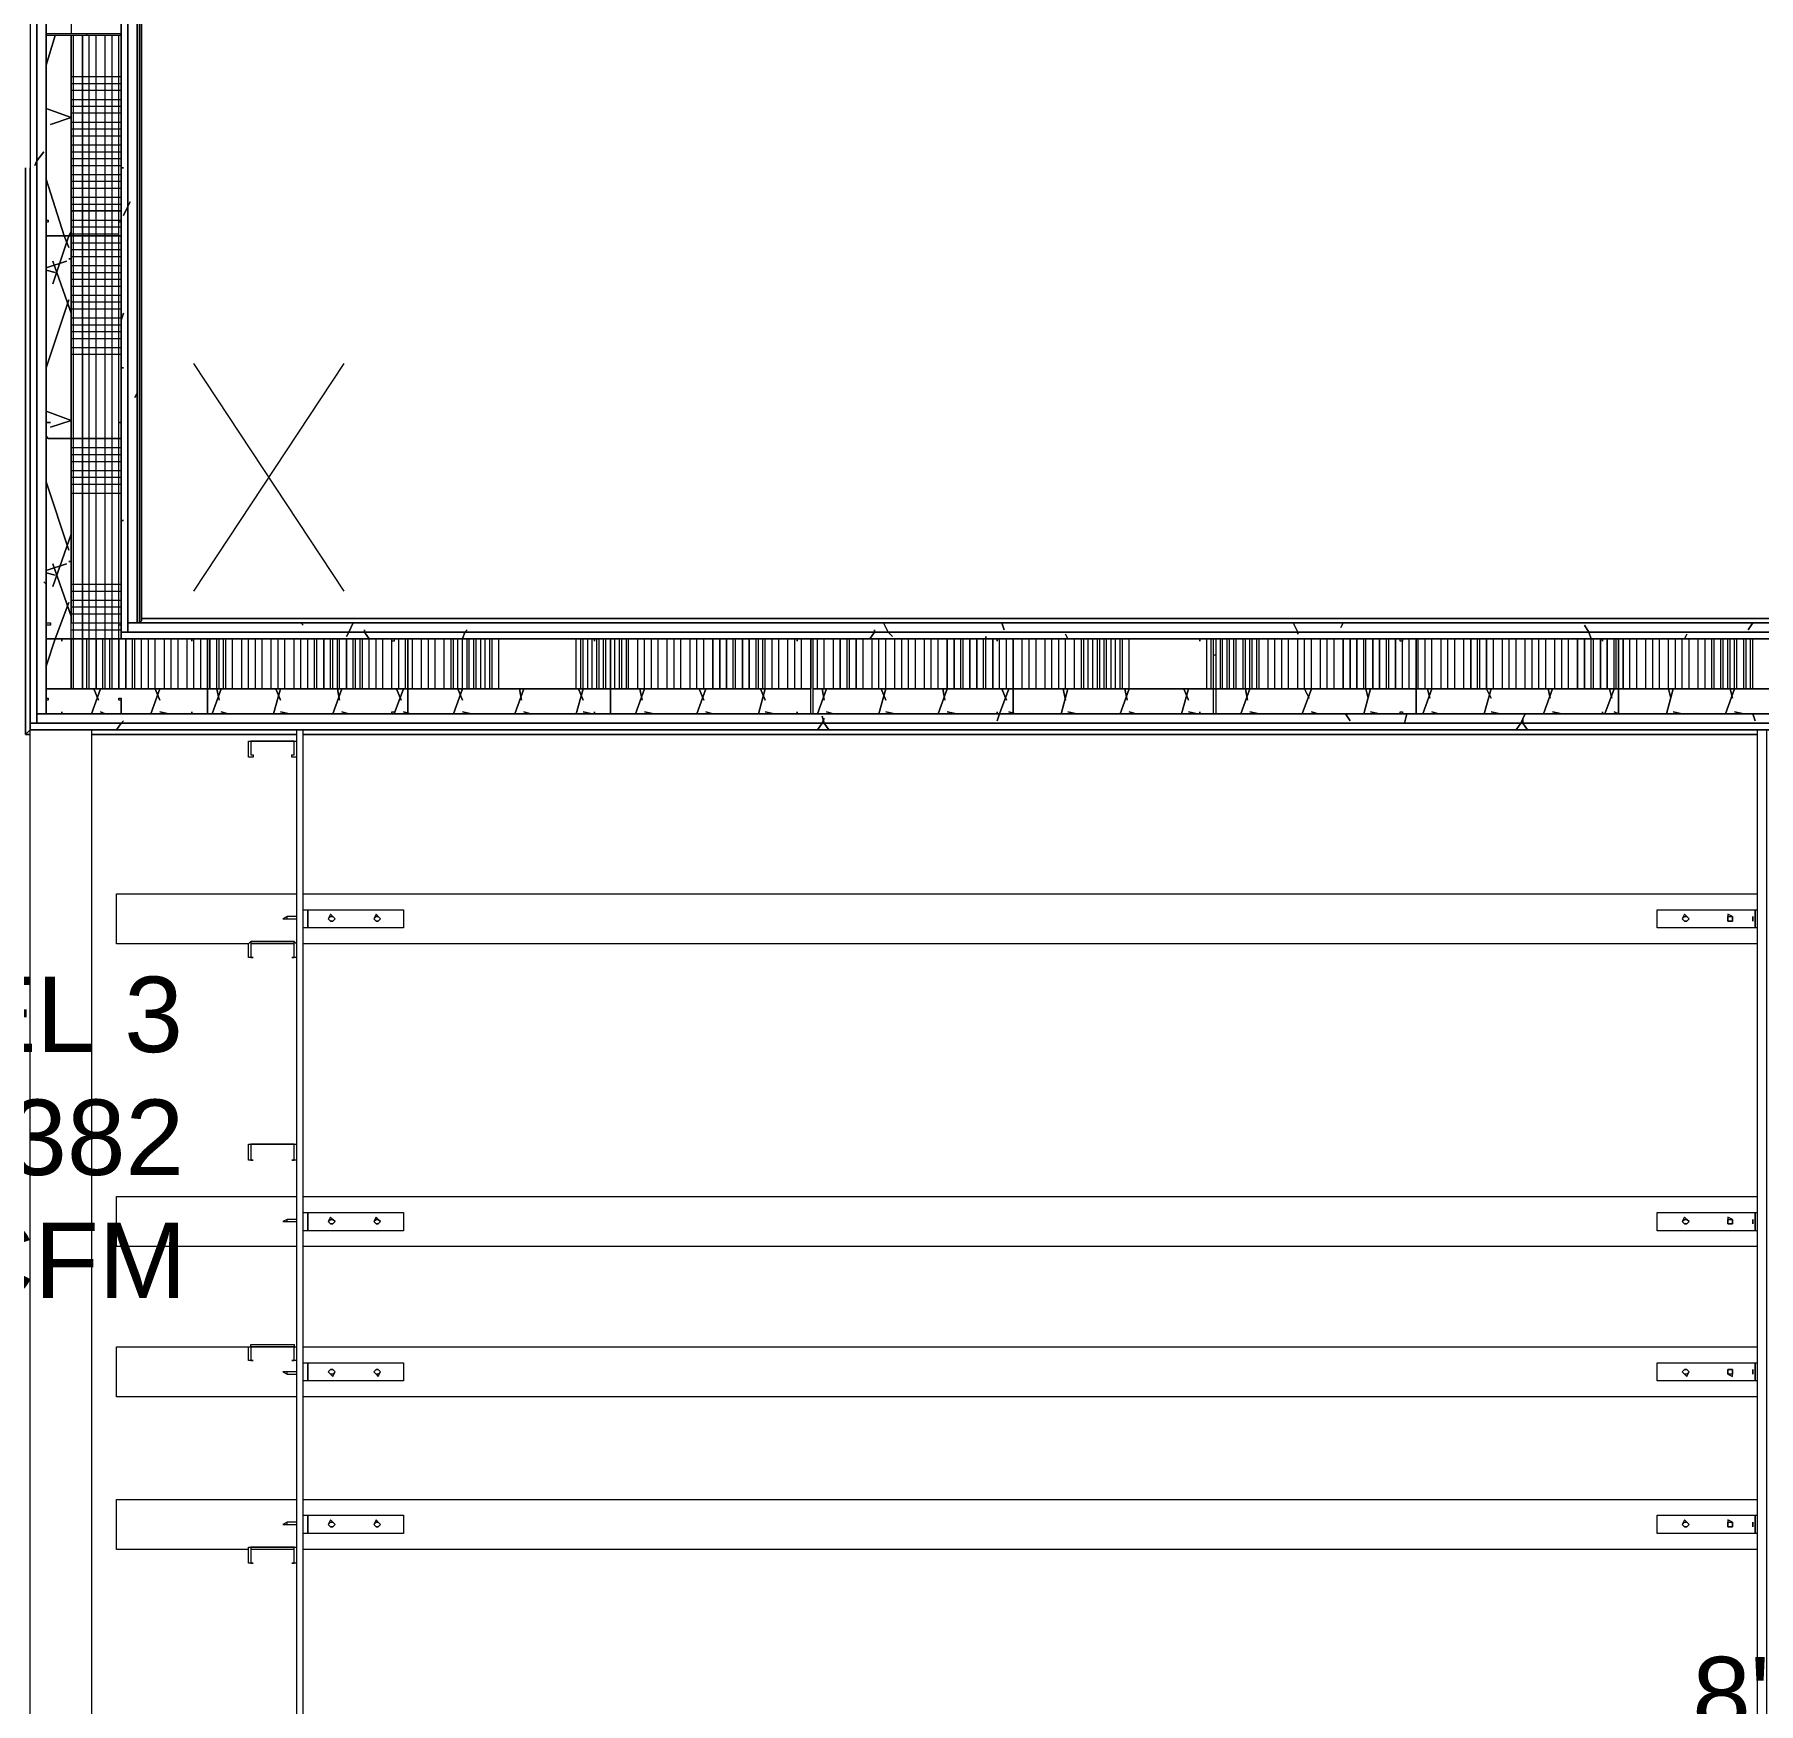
# Model space of a CAD drawing. Header units: metres. Extents: x -2 to 237, y -8 to 52.
# Drawn here: x 42.049 to 45.52, y 14.459 to 17.818 of the extents above; entities that cross this region are included whole.
import ezdxf

# ---------------------------------------------------------------- set-up
doc = ezdxf.new("R2010")
doc.units = ezdxf.units.M
doc.layers.add('PDF_Geometry', color=7, linetype='Continuous', lineweight=0, true_color=0xaaaaaa)
doc.layers.add('PDF_Text', color=7, linetype='Continuous', lineweight=0)
doc.styles.add('PDF Helvetica', font='')
doc.styles.get('PDF Helvetica').set_extended_font_data('Helvetica')

msp = doc.modelspace()

# ---------------------------------------------------------------- linework, layer by layer
at = {"layer": 'PDF_Geometry', "lineweight": 0}
for points in [[(42.0404, 16.6335), (42.0404, 16.4182), (45.8523, 16.4182), (46.0676, 16.4182), (46.0676, 20.8303), (46.0676, 21.0457), (42.0404, 21.0457), (42.0404, 20.8303)], [(42.0404, 21.0273), (42.0404, 16.432), (42.0542, 16.432), (42.0542, 21.0273)], [(42.0542, 16.6335), (42.0542, 16.4503), (42.0542, 16.432), (45.8523, 16.432), (46.0356, 16.432), (46.0539, 16.432), (46.0539, 20.8303), (46.0539, 21.0136), (46.0539, 21.0273), (42.0542, 21.0273), (42.0542, 21.0136), (42.0542, 20.8303)], [(42.0542, 21.0136), (42.0542, 16.4503), (42.0724, 16.4503), (42.0724, 21.0136)], [(42.2236, 20.844), (42.2236, 16.6152), (42.2374, 16.6152), (42.2374, 20.844)], [(42.2374, 16.6335), (42.2374, 16.6152), (45.8523, 16.6152), (45.8706, 16.6152), (45.8706, 20.8303), (45.8706, 20.844), (42.2374, 20.844), (42.2374, 20.8303)], [(42.2557, 16.6335), (42.2557, 20.8303), (42.2374, 20.8303), (42.2374, 16.6335)], [(45.8477, 20.8258), (42.2603, 20.8258), (42.2603, 16.6335), (42.2603, 20.8258), (45.8477, 20.8258), (45.8523, 20.8258), (45.8523, 20.8303), (42.2557, 20.8303), (42.2557, 16.6335), (42.2557, 20.8303), (42.2557, 20.8258), (42.2603, 20.8258), (42.2648, 20.8212), (45.8431, 20.8212), (45.8431, 20.6792), (45.8477, 20.6792), (45.8477, 20.8258), (45.8523, 20.8258), (45.8523, 20.8303), (45.8523, 20.6792), (45.8523, 20.8303), (45.8523, 20.6792), (45.8523, 20.8303), (45.8523, 20.8258)], [(42.2557, 20.8303), (45.8523, 20.8303), (45.8523, 16.6335), (42.2557, 16.6335)], [(42.2648, 20.8212), (42.2648, 16.6427)], [(42.2236, 17.8202), (42.2236, 17.8156), (42.0724, 17.8156), (42.0724, 17.8202), (42.0724, 17.8477), (42.077, 17.8477), (42.0724, 17.8477), (42.0724, 17.8202), (42.2236, 17.8202), (42.2236, 17.8477)], [(42.1458, 17.8156), (42.1458, 17.4124), (42.1458, 17.0046), (42.1458, 16.6015), (42.1458, 17.0046), (42.1458, 17.4124)], [(42.2236, 17.4628), (42.1228, 17.4628)], [(42.2236, 17.4124), (42.0724, 17.4124), (42.0724, 17.4445), (42.077, 17.4445), (42.077, 17.4399), (42.0724, 17.4399), (42.0724, 17.4124), (42.2236, 17.4124), (42.2236, 17.4399), (42.219, 17.4399), (42.219, 17.4445), (42.2236, 17.4445)], [(42.2236, 17.0092), (42.2236, 17.0046), (42.077, 17.0046), (42.0724, 17.0046), (42.0724, 17.0092), (42.0724, 17.0367), (42.0816, 17.0367), (42.0724, 17.0367), (42.0724, 17.0092), (42.077, 17.0046), (42.2236, 17.0046), (42.2236, 17.0092), (42.2236, 17.0367)], [(42.219, 17.0367), (42.2236, 17.0367)], [(42.2236, 16.6015), (42.077, 16.6015), (42.0724, 16.6015), (42.0724, 16.6335), (42.0816, 16.6335), (42.0816, 16.629), (42.0724, 16.629), (42.0724, 16.6015), (42.077, 16.6015), (42.2236, 16.6015), (42.2236, 16.629), (42.219, 16.629), (42.219, 16.6335), (42.2236, 16.6335)], [(45.8523, 16.6335), (42.2374, 16.6335), (42.2374, 16.6152), (45.8523, 16.6152)], [(42.0724, 16.4503), (42.0724, 16.6015), (42.1045, 16.6015), (42.1045, 16.5969), (42.1045, 16.6015), (42.0724, 16.6015), (42.0724, 16.4503), (42.1045, 16.4503)], [(42.1458, 16.6015), (42.1458, 16.5007)], [(42.2236, 16.6015), (45.8706, 16.6015), (45.8706, 16.6152), (42.2236, 16.6152)], [(42.2328, 16.6015), (42.2328, 16.5007)], [(42.3657, 16.5969), (42.3657, 16.6015)], [(42.3931, 16.6015), (42.3977, 16.6015), (42.3977, 16.4503), (42.3931, 16.4503), (42.3657, 16.4503), (42.3657, 16.4548), (42.3657, 16.4503), (42.3931, 16.4503), (42.3977, 16.4503), (42.3977, 16.6015), (42.3931, 16.6015), (42.3657, 16.6015)], [(42.4023, 16.6015), (42.4023, 16.5007)], [(42.6314, 16.6015), (42.6314, 16.5007)], [(42.6772, 16.6015), (42.6772, 16.5007)], [(42.8009, 16.6015), (42.8009, 16.4503), (42.7688, 16.4503), (42.7688, 16.4548), (42.7734, 16.4548), (42.7734, 16.4503), (42.8009, 16.4503), (42.8009, 16.6015), (42.7734, 16.6015), (42.7734, 16.5969), (42.7688, 16.5969), (42.7688, 16.6015)], [(43.1766, 16.5969), (43.1766, 16.6015)], [(43.2087, 16.6015), (43.2087, 16.4503), (43.1766, 16.4503), (43.1766, 16.4548), (43.1766, 16.4503), (43.2087, 16.4503), (43.2087, 16.6015), (43.1766, 16.6015)], [(43.4149, 16.6015), (43.4149, 16.5007)], [(43.4287, 16.6015), (43.4287, 16.5007)], [(43.4423, 16.6015), (43.4423, 16.5007)], [(43.4744, 16.6015), (43.4744, 16.5007)], [(43.4882, 16.6015), (43.4882, 16.5007)], [(43.5844, 16.5969), (43.5844, 16.6015)], [(43.6119, 16.6015), (43.6165, 16.6015), (43.6165, 16.4503), (43.6119, 16.4503), (43.5844, 16.4503), (43.5844, 16.4548), (43.5844, 16.4503), (43.6119, 16.4503), (43.6119, 16.6015), (43.5844, 16.6015)], [(43.6714, 16.6015), (43.6714, 16.5007)], [(43.7036, 16.6015), (43.7036, 16.5007)], [(43.8868, 16.6015), (43.8868, 16.5007)], [(43.9005, 16.6015), (43.9005, 16.5007)], [(43.9326, 16.6015), (43.9326, 16.5007)], [(43.9463, 16.6015), (43.9463, 16.5007)], [(43.9784, 16.6015), (43.9784, 16.5007)], [(43.9876, 16.5969), (43.9876, 16.6015)], [(44.0196, 16.6015), (44.0196, 16.4503), (43.9876, 16.4503), (43.9876, 16.4548), (43.9876, 16.4503), (44.0196, 16.4503), (44.0196, 16.6015), (43.9876, 16.6015)], [(44.3953, 16.5969), (44.3953, 16.6015)], [(44.4228, 16.6015), (44.4274, 16.6015), (44.4274, 16.4503), (44.4228, 16.4503), (44.3953, 16.4503), (44.3953, 16.4548), (44.3953, 16.4503), (44.4228, 16.4503), (44.4228, 16.6015), (44.3953, 16.6015)], [(44.684, 16.6015), (44.684, 16.5007)], [(44.6977, 16.6015), (44.6977, 16.5007)], [(44.7115, 16.6015), (44.7115, 16.5007)], [(44.7435, 16.6015), (44.7435, 16.5007)], [(44.7573, 16.6015), (44.7573, 16.5007)], [(44.7894, 16.6015), (44.7894, 16.5007)], [(44.8306, 16.6015), (44.8306, 16.4503), (44.7986, 16.4503), (44.7986, 16.4548), (44.8031, 16.4548), (44.8031, 16.4503), (44.8306, 16.4503), (44.8306, 16.6015), (44.8031, 16.6015), (44.8031, 16.5969), (44.7986, 16.5969), (44.7986, 16.6015)], [(44.9406, 16.6015), (44.9406, 16.5007)], [(44.9726, 16.6015), (44.9726, 16.5007)], [(45.1559, 16.6015), (45.1559, 16.5007)], [(45.1697, 16.6015), (45.1697, 16.5007)], [(45.2017, 16.6015), (45.2017, 16.5007)], [(45.2063, 16.5969), (45.2063, 16.6015)], [(45.2338, 16.6015), (45.2383, 16.6015), (45.2383, 16.4503), (45.2338, 16.4503), (45.2063, 16.4503), (45.2063, 16.4548), (45.2063, 16.4503), (45.2338, 16.4503), (45.2383, 16.4503), (45.2383, 16.6015), (45.2338, 16.6015), (45.2063, 16.6015)], [(45.2155, 16.6015), (45.2155, 16.5007)], [(45.2475, 16.6015), (45.2475, 16.5007)], [(42.2236, 16.4503), (42.0724, 16.4503), (42.0724, 16.4824), (42.077, 16.4824), (42.077, 16.4778), (42.0724, 16.4778), (42.0724, 16.4503), (42.2236, 16.4503), (42.2236, 16.4778), (42.219, 16.4778), (42.219, 16.4824), (42.2236, 16.4824)], [(42.1045, 16.4548), (42.1045, 16.4503)], [(42.0404, 16.4182), (46.0539, 16.4182), (46.0539, 16.432), (42.0404, 16.432)], [(42.0542, 16.432), (46.0356, 16.432), (46.0356, 16.4503), (42.0542, 16.4503)], [(42.4344, 16.4182), (42.219, 16.4182)], [(45.4583, 16.4182), (42.6543, 16.4182)], [(42.1641, 16.409), (42.5764, 16.409)], [(42.4802, 16.3953), (42.4848, 16.3953), (42.5718, 16.3953), (42.5764, 16.3953), (42.5764, 16.3632), (42.5673, 16.3632), (42.5673, 16.3678), (42.5718, 16.3678), (42.5718, 16.3953), (42.4848, 16.3953), (42.4848, 16.3678), (42.4893, 16.3678), (42.4893, 16.3632), (42.4802, 16.3632)], [(42.5902, 16.409), (45.5178, 16.409)], [(42.5902, 16.0196), (42.5902, 16.0563), (42.5994, 16.0563), (42.7918, 16.0563), (42.7918, 16.0196), (42.5994, 16.0196)], [(42.5994, 16.0196), (42.5994, 16.0563)], [(42.5994, 16.0379), (42.5994, 16.0425), (42.5994, 16.0471), (42.5994, 16.0425), (42.5994, 16.0379), (42.5994, 16.0334), (42.5994, 16.0379), (42.5994, 16.0425), (42.5994, 16.0379), (42.5994, 16.0334)], [(42.6543, 16.0379), (42.6497, 16.0425), (42.6451, 16.0471), (42.6406, 16.0379), (42.6451, 16.0334), (42.6497, 16.0334)], [(42.6406, 16.0379), (42.6451, 16.0425), (42.6497, 16.0425), (42.6543, 16.0379), (42.6497, 16.0334), (42.6451, 16.0334)], [(42.746, 16.0379), (42.7414, 16.0425), (42.7368, 16.0471), (42.7322, 16.0379), (42.7368, 16.0334), (42.7414, 16.0334)], [(42.7322, 16.0379), (42.7368, 16.0425), (42.7414, 16.0425), (42.746, 16.0379), (42.7414, 16.0334), (42.7368, 16.0334)], [(45.3804, 16.0379), (45.3758, 16.0425), (45.3712, 16.0471), (45.3666, 16.0379), (45.3712, 16.0334), (45.3758, 16.0334)], [(45.3666, 16.0379), (45.3712, 16.0425), (45.3758, 16.0425), (45.3804, 16.0379), (45.3758, 16.0334), (45.3712, 16.0334)], [(45.4674, 16.0379), (45.4674, 16.0425), (45.4583, 16.0471), (45.4583, 16.0379), (45.4583, 16.0334), (45.4674, 16.0334)], [(45.4583, 16.0379), (45.4583, 16.0425), (45.4674, 16.0425), (45.4674, 16.0379), (45.4674, 16.0334), (45.4583, 16.0334)], [(45.5087, 16.0379), (45.5087, 16.0425), (45.5087, 16.0379), (45.5087, 16.0334)], [(45.5132, 16.0196), (45.5132, 16.0563)], [(45.5132, 16.0379), (45.5132, 16.0425), (45.5132, 16.0471), (45.5132, 16.0425), (45.5132, 16.0379), (45.5132, 16.0334)], [(42.4802, 15.9875), (42.4848, 15.9921), (42.5718, 15.9921), (42.5764, 15.9875), (42.5764, 15.9601), (42.5673, 15.9601), (42.5718, 15.9601), (42.5718, 15.9875), (42.5718, 15.9921), (42.4848, 15.9921), (42.4848, 15.9875), (42.4848, 15.9601), (42.4893, 15.9601), (42.4802, 15.9601)], [(42.4802, 15.5843), (42.4848, 15.5843), (42.5718, 15.5843), (42.5764, 15.5843), (42.5764, 15.5523), (42.5673, 15.5523), (42.5718, 15.5523), (42.5718, 15.5843), (42.4848, 15.5843), (42.4848, 15.5523), (42.4893, 15.5523), (42.4802, 15.5523)], [(42.5902, 15.4103), (42.5902, 15.4469), (42.5994, 15.4469), (42.7918, 15.4469), (42.7918, 15.4103), (42.5994, 15.4103)], [(42.5994, 15.4103), (42.5994, 15.4469)], [(45.5132, 15.4103), (45.5132, 15.4469)], [(42.5994, 15.4286), (42.5994, 15.4332), (42.5994, 15.4378), (42.5994, 15.4332), (42.5994, 15.4286), (42.5994, 15.424), (42.5994, 15.4286), (42.5994, 15.4332), (42.5994, 15.4286), (42.5994, 15.424)], [(42.6543, 15.4286), (42.6497, 15.4332), (42.6451, 15.4378), (42.6406, 15.4286), (42.6451, 15.424), (42.6497, 15.424)], [(42.6406, 15.4286), (42.6451, 15.4332), (42.6497, 15.4332), (42.6543, 15.4286), (42.6497, 15.424), (42.6451, 15.424)], [(42.746, 15.4286), (42.7414, 15.4332), (42.7368, 15.4378), (42.7322, 15.4286), (42.7368, 15.424), (42.7414, 15.424)], [(42.7322, 15.4286), (42.7368, 15.4332), (42.7414, 15.4332), (42.746, 15.4286), (42.7414, 15.424), (42.7368, 15.424)], [(45.3804, 15.4286), (45.3758, 15.4332), (45.3712, 15.4378), (45.3666, 15.4286), (45.3712, 15.424), (45.3758, 15.424)], [(45.3666, 15.4286), (45.3712, 15.4332), (45.3758, 15.4332), (45.3804, 15.4286), (45.3758, 15.424), (45.3712, 15.424)], [(45.4674, 15.4286), (45.4674, 15.4332), (45.4583, 15.4378), (45.4583, 15.4286), (45.4583, 15.424), (45.4674, 15.424)], [(45.4583, 15.4286), (45.4583, 15.4332), (45.4674, 15.4332), (45.4674, 15.4286), (45.4674, 15.424), (45.4583, 15.424)], [(45.5087, 15.4286), (45.5087, 15.4332), (45.5087, 15.4286), (45.5087, 15.424)], [(45.5132, 15.4286), (45.5132, 15.4332), (45.5132, 15.4378), (45.5132, 15.4332), (45.5132, 15.4286), (45.5132, 15.424)], [(42.4802, 15.1766), (42.4848, 15.1766), (42.4848, 15.1812), (42.5718, 15.1812), (42.5718, 15.1766), (42.5764, 15.1766), (42.5764, 15.1491), (42.5673, 15.1491), (42.5718, 15.1491), (42.5718, 15.1766), (42.4848, 15.1766), (42.4848, 15.1491), (42.4893, 15.1491), (42.4802, 15.1491)], [(42.5902, 15.1079), (42.5902, 15.1445), (42.5994, 15.1445), (42.7918, 15.1445), (42.7918, 15.1079), (42.5994, 15.1079)], [(42.5994, 15.1079), (42.5994, 15.1445)], [(45.5132, 15.1079), (45.5132, 15.1445)], [(42.5994, 15.1262), (42.5994, 15.1308), (42.5994, 15.1262), (42.5994, 15.1216), (42.5994, 15.117), (42.5994, 15.1216), (42.5994, 15.1262), (42.5994, 15.1308), (42.5994, 15.1262), (42.5994, 15.1216)], [(42.6543, 15.1262), (42.6497, 15.1308), (42.6451, 15.1308), (42.6406, 15.1262), (42.6451, 15.1216), (42.6497, 15.117)], [(42.6406, 15.1262), (42.6451, 15.1308), (42.6497, 15.1308), (42.6543, 15.1262), (42.6497, 15.1216), (42.6451, 15.1216)], [(42.746, 15.1262), (42.7414, 15.1308), (42.7368, 15.1308), (42.7322, 15.1262), (42.7368, 15.1216), (42.7414, 15.117)], [(42.7322, 15.1262), (42.7368, 15.1308), (42.7414, 15.1308), (42.746, 15.1262), (42.7414, 15.1216), (42.7368, 15.1216)], [(45.3804, 15.1262), (45.3758, 15.1308), (45.3712, 15.1308), (45.3666, 15.1262), (45.3712, 15.1216), (45.3758, 15.117)], [(45.3666, 15.1262), (45.3712, 15.1308), (45.3758, 15.1308), (45.3804, 15.1262), (45.3758, 15.1216), (45.3712, 15.1216)], [(45.4674, 15.1262), (45.4674, 15.1308), (45.4583, 15.1308), (45.4583, 15.1262), (45.4583, 15.1216), (45.4674, 15.117)], [(45.4583, 15.1262), (45.4583, 15.1308), (45.4674, 15.1308), (45.4674, 15.1262), (45.4674, 15.1216), (45.4583, 15.1216)], [(45.5087, 15.1262), (45.5087, 15.1308), (45.5087, 15.1262), (45.5087, 15.1216)], [(45.5132, 15.1262), (45.5132, 15.1308), (45.5132, 15.1262), (45.5132, 15.1216), (45.5132, 15.117), (45.5132, 15.1216)], [(42.5902, 14.8009), (42.5902, 14.8376), (42.5994, 14.8376), (42.7918, 14.8376), (42.7918, 14.8009), (42.5994, 14.8009)], [(42.5994, 14.8009), (42.5994, 14.8376)], [(42.5994, 14.8192), (42.5994, 14.8238), (42.5994, 14.8284), (42.5994, 14.8238), (42.5994, 14.8192), (42.5994, 14.8146), (42.5994, 14.8192), (42.5994, 14.8238), (42.5994, 14.8192), (42.5994, 14.8146)], [(42.6543, 14.8192), (42.6497, 14.8238), (42.6451, 14.8284), (42.6406, 14.8192), (42.6451, 14.8146), (42.6497, 14.8146)], [(42.6406, 14.8192), (42.6451, 14.8238), (42.6497, 14.8238), (42.6543, 14.8192), (42.6497, 14.8146), (42.6451, 14.8146)], [(42.746, 14.8192), (42.7414, 14.8238), (42.7368, 14.8284), (42.7322, 14.8192), (42.7368, 14.8146), (42.7414, 14.8146)], [(42.7322, 14.8192), (42.7368, 14.8238), (42.7414, 14.8238), (42.746, 14.8192), (42.7414, 14.8146), (42.7368, 14.8146)], [(45.3804, 14.8192), (45.3758, 14.8238), (45.3712, 14.8284), (45.3666, 14.8192), (45.3712, 14.8146), (45.3758, 14.8146)], [(45.3666, 14.8192), (45.3712, 14.8238), (45.3758, 14.8238), (45.3804, 14.8192), (45.3758, 14.8146), (45.3712, 14.8146)], [(45.4674, 14.8192), (45.4674, 14.8238), (45.4583, 14.8284), (45.4583, 14.8192), (45.4583, 14.8146), (45.4674, 14.8146)], [(45.4583, 14.8192), (45.4583, 14.8238), (45.4674, 14.8238), (45.4674, 14.8192), (45.4674, 14.8146), (45.4583, 14.8146)], [(45.5087, 14.8192), (45.5087, 14.8238), (45.5087, 14.8192), (45.5087, 14.8146)], [(45.5132, 14.8009), (45.5132, 14.8376)], [(45.5132, 14.8192), (45.5132, 14.8238), (45.5132, 14.8284), (45.5132, 14.8238), (45.5132, 14.8192), (45.5132, 14.8146)], [(42.4802, 14.7734), (42.4848, 14.7734), (42.5718, 14.7734), (42.5764, 14.7734), (42.5764, 14.7414), (42.5673, 14.7414), (42.5718, 14.7414), (42.5718, 14.7734), (42.4848, 14.7734), (42.4848, 14.7414), (42.4893, 14.7414), (42.4802, 14.7414)]]:
    msp.add_lwpolyline(points, close=True, dxfattribs=at)
for points in [[(45.8523, 16.4503), (42.0724, 16.4503), (42.0724, 16.5007), (42.0724, 16.6335), (42.0724, 20.8303), (42.0724, 20.9632), (42.0724, 21.0136), (46.0356, 21.0136)], [(42.0724, 20.9632), (42.0724, 16.5007), (42.1228, 16.5007), (42.1228, 16.6015), (42.1228, 17.0046), (42.1228, 17.4124), (42.1228, 17.8156), (42.1228, 17.4124), (42.1228, 17.0046), (42.1228, 16.6335)], [(43.6119, 16.6015), (43.6119, 16.5007), (43.2087, 16.5007), (42.8009, 16.5007), (42.3977, 16.5007), (42.1228, 16.5007), (42.1228, 16.6015), (42.1228, 16.6335), (42.2236, 16.6335), (42.2236, 16.6152), (42.2236, 16.6015), (42.2236, 20.8624), (42.1228, 20.8624), (42.1228, 20.6792), (42.1228, 20.2531), (42.1228, 19.8453), (42.1228, 19.4421), (42.1228, 19.0344), (42.1228, 18.6312), (42.1228, 18.2234), (42.1228, 17.8202)], [(45.8844, 20.8624), (42.2236, 20.8624), (42.2236, 20.844), (42.2236, 20.8303), (42.2236, 16.6335)], [(45.8431, 20.8212), (42.2648, 20.8212), (42.2603, 20.8258), (42.2557, 20.8258), (42.2557, 20.8303), (45.8523, 20.8303), (42.2557, 20.8303), (42.2557, 16.6335), (42.2557, 20.8303), (42.2557, 16.6335), (42.2603, 16.6335), (42.2648, 16.6381), (42.2648, 16.6427), (42.2648, 20.8212), (45.8431, 20.8212)], [(42.2557, 20.8303), (42.2557, 16.6335), (42.2557, 20.8303)], [(45.8523, 16.6335), (42.2557, 16.6335), (42.2557, 20.8258), (45.8523, 20.8258)], [(45.8431, 16.6427), (42.2648, 16.6427), (42.2648, 16.6381), (42.2603, 16.6335), (42.2557, 16.6335), (42.2557, 20.8258), (45.8523, 20.8258)], [(45.8431, 20.8212), (42.2648, 20.8212), (42.2648, 16.6427), (42.2648, 16.6381), (42.2603, 16.6335), (42.2557, 16.6335), (45.8523, 16.6335)], [(45.8844, 17.669), (45.8844, 16.6015), (45.8706, 16.6015), (45.8523, 16.6015), (42.2236, 16.6015), (42.1228, 16.6015), (42.1228, 17.0046), (42.1228, 17.4124), (42.1228, 17.8156)], [(42.1274, 16.5007), (42.1274, 16.6015), (42.1274, 17.0046), (42.1274, 17.4124), (42.1274, 17.8156)], [(42.1595, 16.5007), (42.1595, 16.6015), (42.1595, 17.0046), (42.1595, 17.4124), (42.1595, 17.8156)], [(42.1732, 16.6015), (42.1732, 16.5007), (42.1732, 16.6015), (42.1732, 17.0046), (42.1732, 17.4124), (42.1732, 17.8156)], [(42.1916, 16.5007), (42.1916, 16.6015), (42.1916, 17.0046), (42.1916, 17.4124), (42.1916, 17.8156)], [(42.2053, 16.5007), (42.2053, 16.6015), (42.2053, 17.0046), (42.2053, 17.4124), (42.2053, 17.8156)], [(42.219, 16.6015), (42.219, 16.5007), (42.219, 16.6015), (42.219, 17.0046), (42.219, 17.4124), (42.219, 17.8156)], [(42.1228, 17.7331), (42.2236, 17.7331)], [(42.1228, 17.7194), (42.2236, 17.7194)], [(42.1228, 17.7057), (42.2236, 17.7057)], [(42.1228, 17.6873), (42.2236, 17.6873)], [(42.1228, 17.6736), (42.2236, 17.6736)], [(42.1228, 17.6599), (42.2236, 17.6599)], [(42.1228, 17.6415), (42.2236, 17.6415)], [(42.1228, 17.6278), (42.2236, 17.6278)], [(42.1228, 17.614), (42.2236, 17.614)], [(42.1228, 17.5957), (42.2236, 17.5957)], [(42.1228, 17.582), (42.2236, 17.582)], [(42.1228, 17.5682), (42.2236, 17.5682)], [(42.0404, 16.432), (42.0404, 16.6335), (42.0404, 16.432), (42.0404, 16.4182), (42.0312, 16.409), (42.0404, 16.409), (42.0312, 16.409), (42.0312, 17.5498), (42.0312, 16.409), (42.0404, 16.4182), (42.0404, 17.5498), (42.0404, 16.4182), (45.8523, 16.4182)], [(42.1228, 17.5544), (42.2236, 17.5544)], [(42.1228, 17.5361), (42.2236, 17.5361)], [(42.1228, 17.5224), (42.2236, 17.5224)], [(42.1228, 17.5086), (42.2236, 17.5086)], [(42.1228, 17.4903), (42.2236, 17.4903)], [(42.1228, 17.4766), (42.2236, 17.4766)], [(42.1228, 17.4445), (42.2236, 17.4445)], [(42.1228, 17.4308), (42.2236, 17.4308)], [(42.0724, 17.4124), (42.0724, 17.4124)], [(42.0724, 17.4124), (42.0724, 17.4124)], [(42.1228, 17.417), (42.219, 17.417)], [(42.1228, 17.3987), (42.2236, 17.3987)], [(42.2236, 17.4124), (42.2236, 17.4124)], [(42.2236, 17.4124), (42.2236, 17.4124)], [(42.1228, 17.385), (42.2236, 17.385)], [(42.1228, 17.3712), (42.2236, 17.3712)], [(42.1228, 17.3529), (42.2236, 17.3529)], [(42.1228, 17.3391), (42.2236, 17.3391)], [(42.1228, 17.3254), (42.2236, 17.3254)], [(42.1228, 17.3116), (42.2236, 17.3116)], [(42.1228, 17.2933), (42.2236, 17.2933)], [(42.1228, 17.2795), (42.2236, 17.2795)], [(42.1228, 17.2658), (42.2236, 17.2658)], [(42.1228, 17.2475), (42.2236, 17.2475)], [(42.1228, 17.2337), (42.2236, 17.2337)], [(42.1228, 17.22), (42.2236, 17.22)], [(42.1228, 17.2063), (42.2236, 17.2063)], [(42.1228, 17.1879), (42.2236, 17.1879)], [(42.1228, 17.1742), (42.2236, 17.1742)], [(42.3702, 16.6977), (42.6726, 17.1559)], [(42.6726, 16.6977), (42.3702, 17.1559)], [(42.0816, 17.0367), (42.0816, 17.0367)], [(42.219, 17.0367), (42.219, 17.0367)], [(42.1228, 16.9864), (42.2236, 16.9864)], [(42.1228, 16.9726), (42.2236, 16.9726)], [(42.1228, 16.9588), (42.2236, 16.9588)], [(42.1228, 16.9405), (42.2236, 16.9405)], [(42.1228, 16.9268), (42.2236, 16.9268)], [(42.1228, 16.913), (42.2236, 16.913)], [(42.1228, 16.8947), (42.2236, 16.8947)], [(42.1228, 16.7115), (42.2236, 16.7115)], [(42.1228, 16.6977), (42.2236, 16.6977)], [(42.1228, 16.6794), (42.2236, 16.6794)], [(42.1228, 16.6657), (42.2236, 16.6657)], [(42.1228, 16.6519), (42.2236, 16.6519)], [(45.8523, 16.6335), (42.2557, 16.6335), (42.2603, 16.6335), (42.2648, 16.6381), (42.2648, 16.6427), (45.8431, 16.6427), (42.2648, 16.6427), (45.8431, 16.6427)], [(45.8523, 16.6335), (42.2557, 16.6335), (45.8523, 16.6335), (42.274, 16.6335), (45.8523, 16.6335)], [(42.2557, 16.6335), (42.2557, 16.6335)], [(45.8523, 16.6335), (42.2557, 16.6335), (45.8523, 16.6335)], [(45.8477, 16.6335), (42.2603, 16.6335), (45.8477, 16.6335)], [(42.0724, 16.6015), (42.0724, 16.6015)], [(42.0724, 16.6015), (42.0724, 16.6015)], [(45.8844, 16.6015), (42.1228, 16.6015), (42.1228, 16.5007), (42.3977, 16.5007), (42.8009, 16.5007), (43.2087, 16.5007), (43.6119, 16.5007), (43.2087, 16.5007), (42.8009, 16.5007), (42.3977, 16.5007), (42.0724, 16.5007), (42.0724, 16.4503), (45.9852, 16.4503)], [(42.1045, 16.5969), (42.1045, 16.5969)], [(42.1228, 16.6198), (42.2236, 16.6198)], [(42.1549, 16.5007), (42.1549, 16.6015)], [(42.187, 16.5007), (42.187, 16.6015)], [(42.2008, 16.5007), (42.2008, 16.6015)], [(42.2236, 16.6015), (42.2236, 16.6015)], [(42.2236, 16.6015), (42.2236, 16.6015)], [(42.2466, 16.5007), (42.2466, 16.6015)], [(42.2511, 16.5007), (42.2511, 16.6015)], [(42.2648, 16.5007), (42.2648, 16.6015)], [(42.2786, 16.5007), (42.2786, 16.6015)], [(42.2924, 16.5007), (42.2924, 16.6015)], [(42.3107, 16.5007), (42.3107, 16.6015)], [(42.3245, 16.5007), (42.3245, 16.6015)], [(42.3382, 16.5007), (42.3382, 16.6015)], [(42.3565, 16.5007), (42.3565, 16.6015)], [(42.3657, 16.5969), (42.3657, 16.5969)], [(42.3702, 16.5007), (42.3702, 16.6015)], [(42.384, 16.5007), (42.384, 16.6015)], [(42.4161, 16.5007), (42.4161, 16.6015)], [(42.4207, 16.5007), (42.4207, 16.6015)], [(42.4298, 16.5007), (42.4298, 16.6015)], [(42.4344, 16.5007), (42.4344, 16.6015)], [(42.4481, 16.5007), (42.4481, 16.6015)], [(42.4665, 16.5007), (42.4665, 16.6015)], [(42.4802, 16.5007), (42.4802, 16.6015)], [(42.4939, 16.5007), (42.4939, 16.6015)], [(42.5077, 16.5007), (42.5077, 16.6015)], [(42.526, 16.5007), (42.526, 16.6015)], [(42.5397, 16.5007), (42.5397, 16.6015)], [(42.5535, 16.5007), (42.5535, 16.6015)], [(42.5718, 16.5007), (42.5718, 16.6015)], [(42.5856, 16.5007), (42.5856, 16.6015)], [(42.5994, 16.5007), (42.5994, 16.6015)], [(42.6131, 16.5007), (42.6131, 16.6015)], [(42.6177, 16.5007), (42.6177, 16.6015)], [(42.6451, 16.5007), (42.6451, 16.6015)], [(42.6497, 16.5007), (42.6497, 16.6015)], [(42.6589, 16.5007), (42.6589, 16.6015)], [(42.6635, 16.5007), (42.6635, 16.6015)], [(42.6772, 16.5007), (42.6772, 16.6015)], [(42.691, 16.5007), (42.691, 16.6015)], [(42.6956, 16.5007), (42.6956, 16.6015)], [(42.7047, 16.5007), (42.7047, 16.6015)], [(42.7093, 16.5007), (42.7093, 16.6015)], [(42.723, 16.5007), (42.723, 16.6015)], [(42.7368, 16.5007), (42.7368, 16.6015)], [(42.7506, 16.5007), (42.7506, 16.6015)], [(42.7688, 16.5007), (42.7688, 16.6015)], [(42.7826, 16.5007), (42.7826, 16.6015)], [(42.7964, 16.5007), (42.7964, 16.6015)], [(42.8009, 16.6015), (42.8009, 16.6015)], [(42.8009, 16.6015), (42.8009, 16.6015)], [(42.8101, 16.5007), (42.8101, 16.6015)], [(42.8284, 16.5007), (42.8284, 16.6015)], [(42.8422, 16.5007), (42.8422, 16.6015)], [(42.8559, 16.5007), (42.8559, 16.6015)], [(42.8743, 16.5007), (42.8743, 16.6015)], [(42.888, 16.5007), (42.888, 16.6015)], [(42.8926, 16.5007), (42.8926, 16.6015)], [(42.9017, 16.5007), (42.9017, 16.6015)], [(42.9109, 16.5007), (42.9109, 16.6015)], [(42.92, 16.5007), (42.92, 16.6015)], [(42.9246, 16.5007), (42.9246, 16.6015)], [(42.9338, 16.5007), (42.9338, 16.6015)], [(42.9384, 16.5007), (42.9384, 16.6015)], [(42.9475, 16.5007), (42.9475, 16.6015)], [(42.9567, 16.5007), (42.9567, 16.6015)], [(42.9659, 16.5007), (42.9659, 16.6015)], [(42.9705, 16.5007), (42.9705, 16.6015)], [(42.9842, 16.5007), (42.9842, 16.6015)], [(43.14, 16.5007), (43.14, 16.6015)], [(43.1492, 16.5007), (43.1492, 16.6015)], [(43.1538, 16.5007), (43.1538, 16.6015)], [(43.1629, 16.5007), (43.1629, 16.6015)], [(43.172, 16.5007), (43.172, 16.6015)], [(43.1766, 16.5969), (43.1766, 16.5969)], [(43.1812, 16.5007), (43.1812, 16.6015)], [(43.1858, 16.5007), (43.1858, 16.6015)], [(43.1949, 16.5007), (43.1949, 16.6015)], [(43.1995, 16.5007), (43.1995, 16.6015)], [(43.2087, 16.5007), (43.2087, 16.6015)], [(43.2087, 16.6015), (43.2087, 16.6015)], [(43.2087, 16.6015), (43.2087, 16.6015)], [(43.2178, 16.5007), (43.2178, 16.6015)], [(43.227, 16.5007), (43.227, 16.6015)], [(43.2316, 16.5007), (43.2316, 16.6015)], [(43.2408, 16.5007), (43.2408, 16.6015)], [(43.2454, 16.5007), (43.2454, 16.6015)], [(43.2636, 16.5007), (43.2636, 16.6015)], [(43.2774, 16.5007), (43.2774, 16.6015)], [(43.2912, 16.5007), (43.2912, 16.6015)], [(43.3049, 16.5007), (43.3049, 16.6015)], [(43.3232, 16.5007), (43.3232, 16.6015)], [(43.337, 16.5007), (43.337, 16.6015)], [(43.3507, 16.5007), (43.3507, 16.6015)], [(43.369, 16.5007), (43.369, 16.6015)], [(43.3828, 16.5007), (43.3828, 16.6015)], [(43.3965, 16.5007), (43.3965, 16.6015)], [(43.4561, 16.5007), (43.4561, 16.6015)], [(43.4607, 16.5007), (43.4607, 16.6015)], [(43.5019, 16.5007), (43.5019, 16.6015)], [(43.5065, 16.5007), (43.5065, 16.6015)], [(43.5157, 16.5007), (43.5157, 16.6015)], [(43.5203, 16.5007), (43.5203, 16.6015)], [(43.534, 16.5007), (43.534, 16.6015)], [(43.5477, 16.5007), (43.5477, 16.6015)], [(43.5661, 16.5007), (43.5661, 16.6015)], [(43.5798, 16.5007), (43.5798, 16.6015)], [(43.5844, 16.5969), (43.5844, 16.5969)], [(43.5935, 16.5007), (43.5935, 16.6015)], [(43.6119, 16.6015), (43.6119, 16.6015)], [(43.6256, 16.5007), (43.6256, 16.6015)], [(43.6393, 16.5007), (43.6393, 16.6015)], [(43.6577, 16.5007), (43.6577, 16.6015)], [(43.6852, 16.5007), (43.6852, 16.6015)], [(43.6898, 16.5007), (43.6898, 16.6015)], [(43.7172, 16.5007), (43.7172, 16.6015)], [(43.7356, 16.5007), (43.7356, 16.6015)], [(43.7493, 16.5007), (43.7493, 16.6015)], [(43.7631, 16.5007), (43.7631, 16.6015)], [(43.7814, 16.5007), (43.7814, 16.6015)], [(43.7952, 16.5007), (43.7952, 16.6015)], [(43.8089, 16.5007), (43.8089, 16.6015)], [(43.8226, 16.5007), (43.8226, 16.6015)], [(43.841, 16.5007), (43.841, 16.6015)], [(43.8547, 16.5007), (43.8547, 16.6015)], [(43.8684, 16.5007), (43.8684, 16.6015)], [(43.9142, 16.5007), (43.9142, 16.6015)], [(43.9188, 16.5007), (43.9188, 16.6015)], [(43.9463, 16.5007), (43.9463, 16.6015)], [(43.9601, 16.5007), (43.9601, 16.6015)], [(43.9647, 16.5007), (43.9647, 16.6015)], [(43.9876, 16.5969), (43.9876, 16.5969)], [(43.9921, 16.5007), (43.9921, 16.6015)], [(44.0059, 16.5007), (44.0059, 16.6015)], [(44.0196, 16.5007), (44.0196, 16.6015)], [(44.0196, 16.6015), (44.0196, 16.6015)], [(44.0196, 16.6015), (44.0196, 16.6015)], [(44.0379, 16.5007), (44.0379, 16.6015)], [(44.0517, 16.5007), (44.0517, 16.6015)], [(44.0655, 16.5007), (44.0655, 16.6015)], [(44.0838, 16.5007), (44.0838, 16.6015)], [(44.0975, 16.5007), (44.0975, 16.6015)], [(44.1113, 16.5007), (44.1113, 16.6015)], [(44.125, 16.5007), (44.125, 16.6015)], [(44.1433, 16.5007), (44.1433, 16.6015)], [(44.1571, 16.5007), (44.1571, 16.6015)], [(44.1617, 16.5007), (44.1617, 16.6015)], [(44.1708, 16.5007), (44.1708, 16.6015)], [(44.18, 16.5007), (44.18, 16.6015)], [(44.1891, 16.5007), (44.1891, 16.6015)], [(44.1937, 16.5007), (44.1937, 16.6015)], [(44.2029, 16.5007), (44.2029, 16.6015)], [(44.2075, 16.5007), (44.2075, 16.6015)], [(44.2167, 16.5007), (44.2167, 16.6015)], [(44.2258, 16.5007), (44.2258, 16.6015)], [(44.235, 16.5007), (44.235, 16.6015)], [(44.2396, 16.5007), (44.2396, 16.6015)], [(44.2533, 16.5007), (44.2533, 16.6015)], [(44.3953, 16.5969), (44.3953, 16.5969)], [(44.4091, 16.5007), (44.4091, 16.6015)], [(44.4182, 16.5007), (44.4182, 16.6015)], [(44.4228, 16.5007), (44.4228, 16.6015)], [(44.4228, 16.6015), (44.4228, 16.6015)], [(44.4366, 16.5007), (44.4366, 16.6015)], [(44.4412, 16.5007), (44.4412, 16.6015)], [(44.4503, 16.5007), (44.4503, 16.6015)], [(44.4549, 16.5007), (44.4549, 16.6015)], [(44.464, 16.5007), (44.464, 16.6015)], [(44.4686, 16.5007), (44.4686, 16.6015)], [(44.4824, 16.5007), (44.4824, 16.6015)], [(44.487, 16.5007), (44.487, 16.6015)], [(44.4961, 16.5007), (44.4961, 16.6015)], [(44.5007, 16.5007), (44.5007, 16.6015)], [(44.5099, 16.5007), (44.5099, 16.6015)], [(44.5145, 16.5007), (44.5145, 16.6015)], [(44.5328, 16.5007), (44.5328, 16.6015)], [(44.5465, 16.5007), (44.5465, 16.6015)], [(44.5603, 16.5007), (44.5603, 16.6015)], [(44.574, 16.5007), (44.574, 16.6015)], [(44.5923, 16.5007), (44.5923, 16.6015)], [(44.6061, 16.5007), (44.6061, 16.6015)], [(44.6199, 16.5007), (44.6199, 16.6015)], [(44.6381, 16.5007), (44.6381, 16.6015)], [(44.6519, 16.5007), (44.6519, 16.6015)], [(44.6657, 16.5007), (44.6657, 16.6015)], [(44.7252, 16.5007), (44.7252, 16.6015)], [(44.7298, 16.5007), (44.7298, 16.6015)], [(44.771, 16.5007), (44.771, 16.6015)], [(44.7756, 16.5007), (44.7756, 16.6015)], [(44.8031, 16.5007), (44.8031, 16.6015)], [(44.8168, 16.5007), (44.8168, 16.6015)], [(44.8306, 16.6015), (44.8306, 16.6015)], [(44.8306, 16.6015), (44.8306, 16.6015)], [(44.8352, 16.5007), (44.8352, 16.6015)], [(44.8489, 16.5007), (44.8489, 16.6015)], [(44.8626, 16.5007), (44.8626, 16.6015)], [(44.881, 16.5007), (44.881, 16.6015)], [(44.8948, 16.5007), (44.8948, 16.6015)], [(44.9085, 16.5007), (44.9085, 16.6015)], [(44.9268, 16.5007), (44.9268, 16.6015)], [(44.9543, 16.5007), (44.9543, 16.6015)], [(44.9589, 16.5007), (44.9589, 16.6015)], [(44.9864, 16.5007), (44.9864, 16.6015)], [(45.0047, 16.5007), (45.0047, 16.6015)], [(45.0184, 16.5007), (45.0184, 16.6015)], [(45.0322, 16.5007), (45.0322, 16.6015)], [(45.0505, 16.5007), (45.0505, 16.6015)], [(45.0643, 16.5007), (45.0643, 16.6015)], [(45.078, 16.5007), (45.078, 16.6015)], [(45.0917, 16.5007), (45.0917, 16.6015)], [(45.1101, 16.5007), (45.1101, 16.6015)], [(45.1238, 16.5007), (45.1238, 16.6015)], [(45.1375, 16.5007), (45.1375, 16.6015)], [(45.1834, 16.5007), (45.1834, 16.6015)], [(45.1879, 16.5007), (45.1879, 16.6015)], [(45.2063, 16.5969), (45.2063, 16.5969)], [(45.2155, 16.5007), (45.2155, 16.6015)], [(45.2292, 16.5007), (45.2292, 16.6015)], [(45.2338, 16.5007), (45.2338, 16.6015)], [(45.2613, 16.5007), (45.2613, 16.6015)], [(45.275, 16.5007), (45.275, 16.6015)], [(45.2933, 16.5007), (45.2933, 16.6015)], [(45.3071, 16.5007), (45.3071, 16.6015)], [(45.3208, 16.5007), (45.3208, 16.6015)], [(45.3392, 16.5007), (45.3392, 16.6015)], [(45.3529, 16.5007), (45.3529, 16.6015)], [(45.3666, 16.5007), (45.3666, 16.6015)], [(45.3804, 16.5007), (45.3804, 16.6015)], [(45.3987, 16.5007), (45.3987, 16.6015)], [(45.4124, 16.5007), (45.4124, 16.6015)], [(45.4262, 16.5007), (45.4262, 16.6015)], [(45.4308, 16.5007), (45.4308, 16.6015)], [(45.4445, 16.5007), (45.4445, 16.6015)], [(45.4491, 16.5007), (45.4491, 16.6015)], [(45.4583, 16.5007), (45.4583, 16.6015)], [(45.4628, 16.5007), (45.4628, 16.6015)], [(45.472, 16.5007), (45.472, 16.6015)], [(45.4766, 16.5007), (45.4766, 16.6015)], [(45.4904, 16.5007), (45.4904, 16.6015)], [(45.4949, 16.5007), (45.4949, 16.6015)], [(45.5041, 16.5007), (45.5041, 16.6015)], [(45.5087, 16.5007), (45.5087, 16.6015)], [(43.6165, 16.5007), (44.0196, 16.5007), (44.4274, 16.5007), (44.8306, 16.5007), (45.2383, 16.5007), (45.6415, 16.5007)], [(45.6415, 16.5007), (45.2383, 16.5007), (44.8306, 16.5007), (44.4274, 16.5007), (44.0196, 16.5007), (43.6165, 16.5007), (44.0196, 16.5007), (44.4274, 16.5007), (44.8306, 16.5007), (45.2383, 16.5007), (45.6415, 16.5007)], [(42.1045, 16.4548), (42.1045, 16.4548)], [(42.3657, 16.4548), (42.3657, 16.4548)], [(43.1766, 16.4548), (43.1766, 16.4548)], [(43.5844, 16.4548), (43.5844, 16.4548)], [(43.9876, 16.4548), (43.9876, 16.4548)], [(44.3953, 16.4548), (44.3953, 16.4548)], [(45.2063, 16.4548), (45.2063, 16.4548)], [(42.0404, 12.6567), (42.0404, 16.4182), (42.1641, 16.4182), (42.1641, 12.6567)], [(42.0404, 16.4182), (46.0676, 16.4182), (42.0404, 16.4182)], [(42.0724, 16.4503), (42.0724, 16.4503)], [(42.0724, 16.4503), (42.0724, 16.4503)], [(42.0724, 16.4503), (42.0724, 16.4503)], [(42.0724, 16.4503), (42.0724, 16.4503)], [(42.2236, 16.4503), (42.2236, 16.4503)], [(42.2236, 16.4503), (42.2236, 16.4503)], [(42.5902, 12.6567), (42.5902, 16.4182), (42.5764, 16.4182), (42.5764, 12.6567)], [(42.8009, 16.4503), (42.8009, 16.4503)], [(42.8009, 16.4503), (42.8009, 16.4503)], [(43.2087, 16.4503), (43.2087, 16.4503)], [(43.2087, 16.4503), (43.2087, 16.4503)], [(43.6119, 16.4503), (43.6119, 16.4503)], [(44.0196, 16.4503), (44.0196, 16.4503)], [(44.0196, 16.4503), (44.0196, 16.4503)], [(44.4228, 16.4503), (44.4228, 16.4503)], [(44.8306, 16.4503), (44.8306, 16.4503)], [(44.8306, 16.4503), (44.8306, 16.4503)], [(45.5178, 12.6567), (45.5178, 16.4182), (45.5362, 16.4182), (45.5362, 12.6567)], [(42.4848, 16.3953), (42.4848, 16.3953)], [(42.5718, 16.3953), (42.5718, 16.3953)], [(42.4802, 15.9875), (42.2144, 15.9875), (42.2144, 16.0883), (42.5764, 16.0883)], [(42.5902, 16.0883), (45.5178, 16.0883)], [(42.5764, 16.0425), (42.5581, 16.0425), (42.5489, 16.0379), (42.5581, 16.0379), (42.5764, 16.0379)], [(42.5581, 16.0379), (42.5581, 16.0425)], [(42.5581, 16.0379), (42.5581, 16.0379)], [(42.5994, 16.0471), (42.5994, 16.0425)], [(45.5178, 16.0196), (45.5132, 16.0196), (45.3162, 16.0196), (45.3162, 16.0563), (45.5132, 16.0563), (45.5178, 16.0563)], [(45.5132, 16.0425), (45.5132, 16.0471)], [(42.5994, 16.0334), (42.5994, 16.0334)], [(45.5132, 16.0334), (45.5132, 16.0334)], [(42.5718, 15.9875), (42.4848, 15.9875)], [(45.5178, 15.9875), (42.5902, 15.9875)], [(42.4893, 15.9601), (42.4893, 15.9601)], [(42.5673, 15.9601), (42.5673, 15.9601)], [(42.4848, 15.5843), (42.4848, 15.5843)], [(42.4893, 15.5523), (42.4893, 15.5523)], [(42.5673, 15.5523), (42.5673, 15.5523)], [(42.5718, 15.5843), (42.5718, 15.5843)], [(42.5764, 15.3782), (42.2144, 15.3782), (42.2144, 15.479), (42.5764, 15.479)], [(42.5902, 15.479), (45.5178, 15.479)], [(45.5178, 15.4103), (45.5132, 15.4103), (45.3162, 15.4103), (45.3162, 15.4469), (45.5132, 15.4469), (45.5178, 15.4469)], [(42.5764, 15.4332), (42.5581, 15.4332), (42.5489, 15.4286), (42.5581, 15.4286), (42.5764, 15.4286)], [(42.5581, 15.4286), (42.5581, 15.4332)], [(42.5581, 15.4286), (42.5581, 15.4286)], [(42.5994, 15.4378), (42.5994, 15.4332)], [(42.5994, 15.424), (42.5994, 15.424)], [(45.5132, 15.4332), (45.5132, 15.4378)], [(45.5132, 15.424), (45.5132, 15.424)], [(45.5178, 15.3782), (42.5902, 15.3782)], [(42.5764, 15.0758), (42.2144, 15.0758), (42.2144, 15.1766), (42.4802, 15.1766)], [(42.4848, 15.1766), (42.4848, 15.1766)], [(42.4848, 15.1766), (42.5718, 15.1766)], [(42.5718, 15.1766), (42.5718, 15.1766)], [(42.5902, 15.1766), (45.5178, 15.1766)], [(42.4893, 15.1491), (42.4893, 15.1491)], [(42.5673, 15.1491), (42.5673, 15.1491)], [(45.5178, 15.1079), (45.5132, 15.1079), (45.3162, 15.1079), (45.3162, 15.1445), (45.5132, 15.1445), (45.5178, 15.1445)], [(42.5764, 15.1262), (42.5581, 15.1262), (42.5489, 15.1262), (42.5581, 15.1216), (42.5764, 15.1216)], [(42.5581, 15.1262), (42.5581, 15.1262)], [(42.5581, 15.1216), (42.5581, 15.1262)], [(42.5994, 15.1308), (42.5994, 15.1308)], [(42.5994, 15.1216), (42.5994, 15.117)], [(45.5132, 15.1308), (45.5132, 15.1308)], [(45.5132, 15.117), (45.5132, 15.1216)], [(45.5178, 15.0758), (42.5902, 15.0758)], [(42.4802, 14.7688), (42.2144, 14.7688), (42.2144, 14.8696), (42.5764, 14.8696)], [(42.5902, 14.8696), (45.5178, 14.8696)], [(42.5764, 14.8238), (42.5581, 14.8238), (42.5489, 14.8192), (42.5581, 14.8192), (42.5764, 14.8192)], [(42.5581, 14.8192), (42.5581, 14.8238)], [(42.5994, 14.8284), (42.5994, 14.8238)], [(45.5178, 14.8009), (45.5132, 14.8009), (45.3162, 14.8009), (45.3162, 14.8376), (45.5132, 14.8376), (45.5178, 14.8376)], [(45.5132, 14.8238), (45.5132, 14.8284)], [(42.5581, 14.8192), (42.5581, 14.8192)], [(42.5994, 14.8146), (42.5994, 14.8146)], [(45.5132, 14.8146), (45.5132, 14.8146)], [(42.4848, 14.7734), (42.4848, 14.7734)], [(42.5718, 14.7688), (42.4848, 14.7688)], [(42.5718, 14.7734), (42.5718, 14.7734)], [(45.5178, 14.7688), (42.5902, 14.7688)], [(42.4893, 14.7414), (42.4893, 14.7414)], [(42.5673, 14.7414), (42.5673, 14.7414)]]:
    msp.add_lwpolyline(points, dxfattribs=at)
at = {"layer": 'PDF_Geometry', "color": 254, "lineweight": 0, "true_color": 0xdddddd}
for points in [[(42.0908, 17.8156), (42.0724, 17.7561)], [(42.1228, 17.6507), (42.0816, 17.6369), (42.1228, 17.6507), (42.0724, 17.669)], [(42.0724, 17.527), (42.1091, 17.4124), (42.1183, 17.3895), (42.1091, 17.4124)], [(42.1228, 17.4216), (42.1183, 17.4124), (42.0862, 17.3162), (42.1183, 17.4124)], [(42.1137, 17.362), (42.0724, 17.3483)], [(42.0862, 17.362), (42.1228, 17.2567)], [(42.1183, 17.3666), (42.1228, 17.3666)], [(42.0724, 17.3437), (42.0908, 17.3391)], [(42.1183, 17.2841), (42.0724, 17.1467)], [(42.1228, 17.0413), (42.0816, 17.0276), (42.1228, 17.0413), (42.0724, 17.0597)], [(42.0724, 16.9176), (42.1183, 16.7802)], [(42.1228, 16.8122), (42.0862, 16.7069)], [(42.1137, 16.7527), (42.0724, 16.7389)], [(42.0724, 16.7343), (42.0908, 16.7297)], [(42.0862, 16.7527), (42.1228, 16.6473)], [(42.1183, 16.7573), (42.1228, 16.7573)], [(42.1183, 16.6748), (42.0908, 16.6015), (42.0724, 16.5465), (42.0908, 16.6015)], [(42.0724, 16.5419), (42.0724, 16.5373)], [(42.1824, 16.5007), (42.1641, 16.4503)], [(42.1686, 16.5007), (42.1778, 16.4778)], [(42.3015, 16.5007), (42.2832, 16.4503)], [(42.2924, 16.5007), (42.3015, 16.4778)], [(42.4253, 16.5007), (42.4069, 16.4503)], [(42.4161, 16.5007), (42.4207, 16.4778)], [(42.5443, 16.5007), (42.5306, 16.4503)], [(42.5352, 16.5007), (42.5443, 16.4778)], [(42.668, 16.5007), (42.6497, 16.4503)], [(42.6589, 16.5007), (42.6635, 16.4778)], [(42.7918, 16.5007), (42.7734, 16.4503)], [(42.778, 16.5007), (42.7872, 16.4778)], [(42.9109, 16.5007), (42.8926, 16.4503)], [(42.9017, 16.5007), (42.9109, 16.4778)], [(43.0346, 16.5007), (43.0163, 16.4503)], [(43.0254, 16.5007), (43.03, 16.4778)], [(43.1538, 16.5007), (43.14, 16.4503)], [(43.1446, 16.5007), (43.1538, 16.4778)], [(43.2774, 16.5007), (43.2591, 16.4503)], [(43.2682, 16.5007), (43.2728, 16.4778)], [(43.4011, 16.5007), (43.3828, 16.4503)], [(43.3874, 16.5007), (43.3965, 16.4778)], [(43.5203, 16.5007), (43.5065, 16.4503)], [(43.5111, 16.5007), (43.5203, 16.4778)], [(43.6439, 16.5007), (43.6256, 16.4503)], [(43.6348, 16.5007), (43.6393, 16.4778)], [(43.7631, 16.5007), (43.7493, 16.4503)], [(43.7539, 16.5007), (43.7631, 16.4778)], [(43.8868, 16.5007), (43.8684, 16.4503)], [(43.8776, 16.5007), (43.8822, 16.4778)], [(44.0105, 16.5007), (43.9921, 16.4503)], [(43.9967, 16.5007), (44.0059, 16.4778)], [(44.1296, 16.5007), (44.1159, 16.4503)], [(44.1205, 16.5007), (44.125, 16.4778)], [(44.2533, 16.5007), (44.235, 16.4503)], [(44.2442, 16.5007), (44.2488, 16.4778)], [(44.3724, 16.5007), (44.3587, 16.4503)], [(44.3632, 16.5007), (44.3724, 16.4778)], [(44.4961, 16.5007), (44.4778, 16.4503)], [(44.487, 16.5007), (44.4915, 16.4778)], [(44.6199, 16.5007), (44.6015, 16.4503)], [(44.6061, 16.5007), (44.6153, 16.4824)], [(44.7389, 16.5007), (44.7252, 16.4503)], [(44.7298, 16.5007), (44.7344, 16.4824)], [(44.8626, 16.5007), (44.8443, 16.4503)], [(44.8535, 16.5007), (44.8581, 16.4824)], [(44.9818, 16.5007), (44.968, 16.4503)], [(44.9726, 16.5007), (44.9818, 16.4824)], [(45.1055, 16.5007), (45.0871, 16.4503)], [(45.0963, 16.5007), (45.1009, 16.4824)], [(45.2292, 16.5007), (45.2109, 16.4503)], [(45.22, 16.5007), (45.2246, 16.4824)], [(45.3484, 16.5007), (45.3346, 16.4503)], [(45.3392, 16.5007), (45.3438, 16.4824)], [(45.472, 16.5007), (45.4537, 16.4503)], [(45.4628, 16.5007), (45.4674, 16.4824)], [(42.1824, 16.4548), (42.1916, 16.4503)], [(42.3015, 16.4548), (42.3199, 16.4503)], [(42.4253, 16.4548), (42.439, 16.4503)], [(42.5443, 16.4548), (42.5627, 16.4503)], [(42.668, 16.4548), (42.6818, 16.4503)], [(42.7918, 16.4548), (42.8055, 16.4503)], [(42.9109, 16.4548), (42.9292, 16.4503)], [(43.0346, 16.4548), (43.0483, 16.4503)], [(43.1538, 16.4548), (43.172, 16.4503)], [(43.2774, 16.4548), (43.2958, 16.4503)], [(43.4011, 16.4548), (43.4149, 16.4503)], [(43.5203, 16.4548), (43.5385, 16.4503)], [(43.6439, 16.4548), (43.6577, 16.4503)], [(43.7631, 16.4548), (43.7814, 16.4503)], [(43.8868, 16.4548), (43.9051, 16.4503)], [(44.0105, 16.4548), (44.0242, 16.4503)], [(44.1296, 16.4548), (44.1479, 16.4503)], [(44.2533, 16.4548), (44.267, 16.4503)], [(44.3724, 16.4548), (44.3908, 16.4503)], [(44.4961, 16.4548), (44.5145, 16.4503)], [(44.6199, 16.4548), (44.6336, 16.4503)], [(44.7389, 16.4548), (44.7573, 16.4503)], [(44.8626, 16.4548), (44.8764, 16.4503)], [(44.9818, 16.4548), (45.0001, 16.4503)], [(45.1055, 16.4548), (45.1238, 16.4503)], [(45.2292, 16.4548), (45.2383, 16.4503), (45.2429, 16.4503), (45.2383, 16.4503)], [(45.3484, 16.4548), (45.3666, 16.4503)], [(45.472, 16.4548), (45.4904, 16.4503)]]:
    msp.add_lwpolyline(points, close=True, dxfattribs=at)
at = {"layer": 'PDF_Geometry', "color": 254, "lineweight": 0, "true_color": 0xd2d2d2}
for points in [[(42.1549, 17.8156), (42.1549, 17.8202)], [(42.1274, 17.4124), (42.1274, 17.4124)], [(44.8306, 16.5969), (44.8306, 16.5969)], [(42.8009, 16.5786), (42.8009, 16.5786)], [(44.4228, 16.5694), (44.4274, 16.5694)], [(42.3977, 16.5511), (42.3977, 16.5511)], [(45.2383, 16.5007), (45.2383, 16.5007)], [(42.8009, 16.4548), (42.8009, 16.4548)], [(43.2087, 16.4778), (43.2087, 16.4824)], [(44.8306, 16.4732), (44.8306, 16.4732)], [(42.1686, 16.4503), (42.1732, 16.4503)], [(42.7964, 16.4503), (42.7964, 16.4503)], [(43.1766, 16.4503), (43.1766, 16.4503)], [(44.8077, 16.4503), (44.8077, 16.4503)]]:
    msp.add_lwpolyline(points, dxfattribs=at)
at = {"layer": 'PDF_Geometry', "color": 254, "lineweight": 0, "true_color": 0xeaeaea}
for points in [[(42.0542, 17.5636), (42.0679, 17.582), (42.0542, 17.5636), (42.0496, 17.5544)], [(42.2282, 17.5498), (42.2236, 17.5498)], [(42.2282, 17.4536), (42.2374, 17.472), (42.242, 17.4812), (42.2374, 17.472)], [(42.2236, 17.2429), (42.2282, 17.2567)], [(42.2282, 17.1467), (42.2236, 17.1467)], [(42.2511, 17.0871), (42.2557, 17.0963)], [(42.2282, 16.8397), (42.2236, 16.8397)], [(42.0679, 16.716), (42.0724, 16.7115)], [(42.5856, 16.6335), (42.5902, 16.629)], [(42.6772, 16.6061), (42.6818, 16.6152), (42.691, 16.6335), (42.6818, 16.6152)], [(43.7676, 16.6152), (43.7768, 16.6061), (43.7676, 16.6152), (43.7585, 16.6335)], [(43.9967, 16.6335), (44.0013, 16.6198)], [(44.5923, 16.6152), (44.5923, 16.6107), (44.5923, 16.6152), (44.5832, 16.6335)], [(44.6794, 16.6244), (44.684, 16.6335)], [(45.1788, 16.6152), (45.1834, 16.6015), (45.1788, 16.6152), (45.1697, 16.629)], [(45.4995, 16.6198), (45.5087, 16.6335)], [(42.7139, 16.6152), (42.723, 16.6015), (42.7139, 16.6152), (42.7139, 16.6198)], [(42.9109, 16.6015), (42.9155, 16.6152), (42.92, 16.6198), (42.9155, 16.6152)], [(43.731, 16.6015), (43.7402, 16.6152), (43.7402, 16.6198), (43.7402, 16.6152)], [(43.9647, 16.6015), (43.9647, 16.6061)], [(44.125, 16.6107), (44.1296, 16.6015)], [(45.3712, 16.6015), (45.3758, 16.6107)], [(42.2236, 16.432), (42.2282, 16.4366), (42.2236, 16.432), (42.2144, 16.4182)], [(43.6348, 16.432), (43.6393, 16.4411), (43.6348, 16.432), (43.6256, 16.4182)], [(43.6348, 16.4457), (43.6393, 16.432), (43.6485, 16.4182), (43.6393, 16.432)], [(43.9876, 16.4366), (43.9921, 16.4503)], [(44.6885, 16.4503), (44.6977, 16.4366)], [(44.8077, 16.432), (44.8123, 16.4503), (44.8077, 16.432), (44.8031, 16.432)], [(45.0413, 16.432), (45.0505, 16.4503), (45.0413, 16.432), (45.0322, 16.4182)], [(45.0459, 16.4411), (45.0459, 16.432), (45.0551, 16.4182), (45.0459, 16.432)], [(45.5087, 16.4503), (45.5132, 16.4366)]]:
    msp.add_lwpolyline(points, close=True, dxfattribs=at)
for points in [[(42.2236, 16.6519), (42.2236, 16.6519)], [(42.2236, 16.6519), (42.2236, 16.6519)], [(44.9222, 16.4503), (44.9222, 16.4503)], [(44.9222, 16.4503), (44.9222, 16.4503)]]:
    msp.add_lwpolyline(points, dxfattribs=at)
at = {"layer": 'PDF_Geometry', "color": 254, "lineweight": 0, "true_color": 0xdddddd}
for points in [[(42.0724, 16.4503), (42.0724, 16.4503)], [(42.0724, 16.4503), (42.0724, 16.4503)], [(44.0975, 16.4503), (44.0975, 16.4503)], [(44.0975, 16.4503), (44.0975, 16.4503)], [(44.2167, 16.4503), (44.2167, 16.4503)], [(44.2167, 16.4503), (44.2167, 16.4503)], [(44.3404, 16.4503), (44.3404, 16.4503)], [(44.3404, 16.4503), (44.3404, 16.4503)], [(44.464, 16.4503), (44.464, 16.4503)], [(44.464, 16.4503), (44.464, 16.4503)], [(44.5832, 16.4503), (44.5832, 16.4503)], [(44.5832, 16.4503), (44.5832, 16.4503)], [(44.7069, 16.4503), (44.7069, 16.4503)], [(44.7069, 16.4503), (44.7069, 16.4503)], [(44.9497, 16.4503), (44.9497, 16.4503)], [(44.9497, 16.4503), (44.9497, 16.4503)], [(45.0735, 16.4503), (45.0735, 16.4503)], [(45.0735, 16.4503), (45.0735, 16.4503)], [(45.1925, 16.4503), (45.1925, 16.4503)], [(45.1925, 16.4503), (45.1925, 16.4503)], [(45.3162, 16.4503), (45.3162, 16.4503)], [(45.3162, 16.4503), (45.3162, 16.4503)], [(45.4354, 16.4503), (45.4354, 16.4503)], [(45.4354, 16.4503), (45.4354, 16.4503)]]:
    msp.add_lwpolyline(points, dxfattribs=at)

# ---------------------------------------------------------------- texts
at = {"layer": 'PDF_Text', "lineweight": 0, "char_height": 0.1519, "attachment_point": 4, "style": 'PDF Helvetica'}
for s, insert in [('LEVEL 3', (41.5104, 15.8446)), ('VAV-382', (41.5012, 15.5972)), ('400 CFM', (41.4829, 15.3497)), ('8"ø', (45.3866, 14.4746))]:
    msp.add_mtext(s, dxfattribs=dict(at, insert=insert))

doc.saveas('drawing.dxf')
